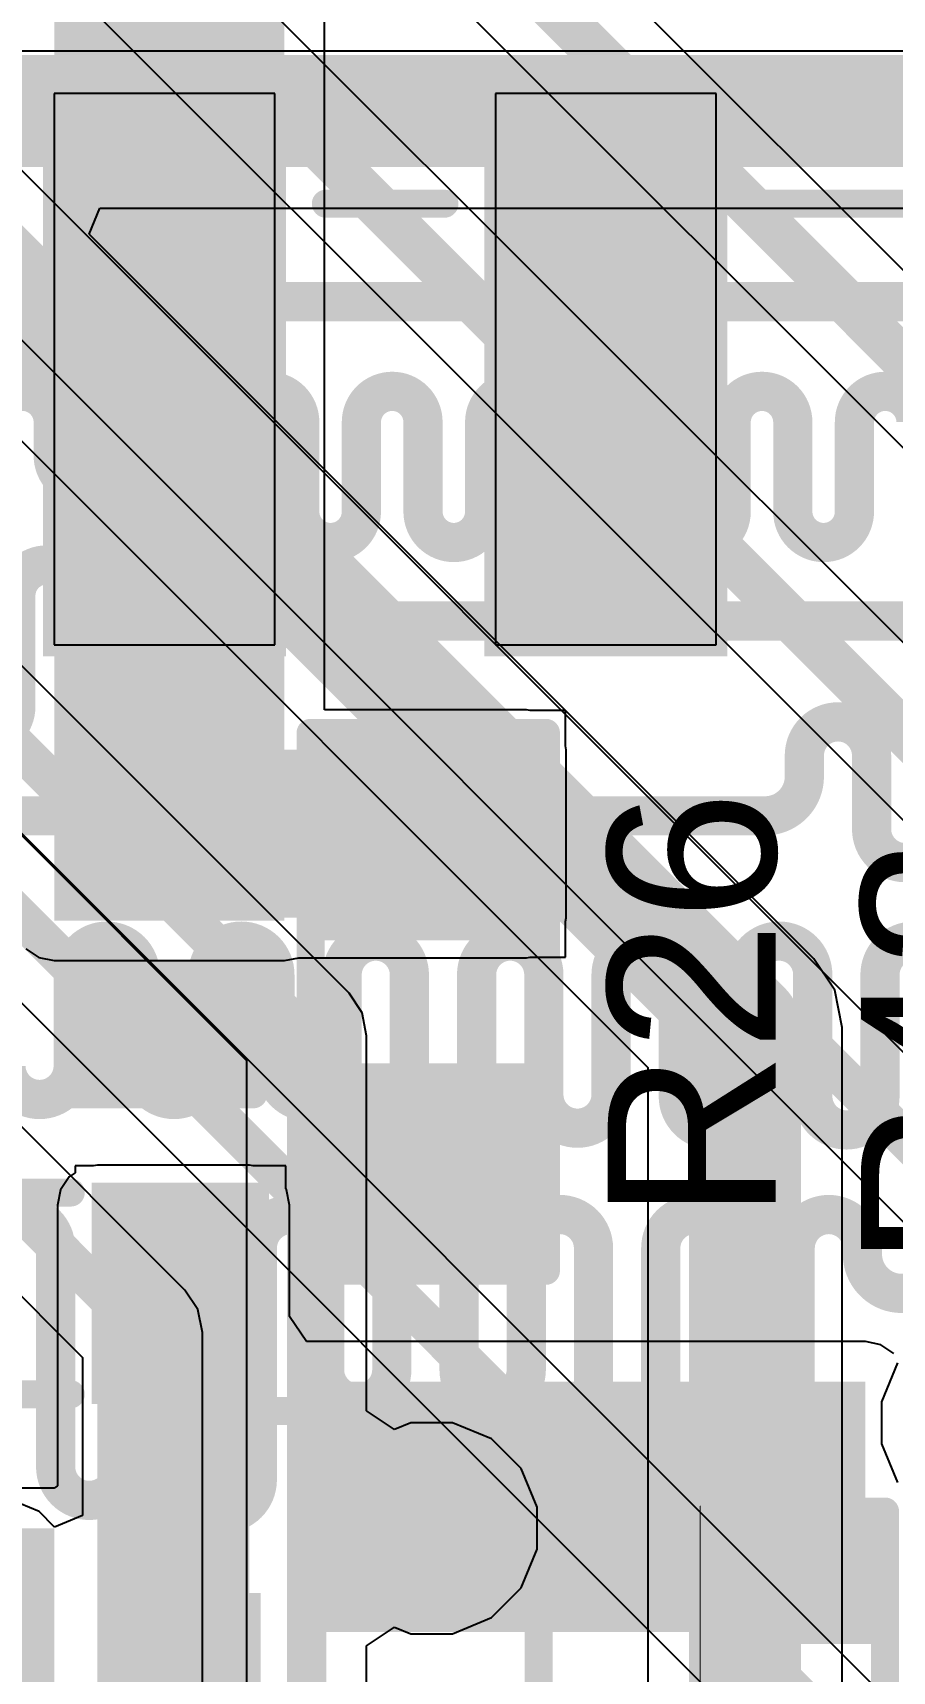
# Model space of a CAD drawing. Header units: inches. Extents: x -3 to 128, y -12 to 41.
# Drawn here: x 87.49 to 91.38, y 27.56 to 34.99 of the extents above; entities that cross this region are included whole.
import ezdxf

# ---------------------------------------------------------------- set-up
doc = ezdxf.new("R2010")
doc.units = ezdxf.units.IN
for name, color, linetype in [('Bottom Layer', 5, 'Continuous'), ('Layer 1', 16, 'Continuous'), ('Layer 2', 76, 'Continuous'), ('Top Layer', 1, 'Continuous'), ('Top Overlay', 2, 'Continuous'), ('Top Paste', 8, 'Continuous'), ('Top Solder', 216, 'Continuous'), ('Via Holes', 16, 'Continuous')]:
    doc.layers.add(name, color=color, linetype=linetype)
doc.styles.add('Arial', font='', dxfattribs={"height": 0.2})
doc.styles.get('Arial').set_extended_font_data('Arial')

msp = doc.modelspace()

# ---------------------------------------------------------------- hatches: boundary and pattern name
at = {"layer": 'Bottom Layer'}
h = msp.add_hatch(color=5, dxfattribs=at)
edge = h.paths.add_edge_path()
edge.add_arc((89.2956, 28.208), 0.3, 0, 360)
h = msp.add_hatch(color=5, dxfattribs=at)
edge = h.paths.add_edge_path()
edge.add_arc((87.2452, 27.8787), 0.3, 0, 360)
at = {"layer": 'Layer 1'}
h = msp.add_hatch(color=16, dxfattribs=at)
edge = h.paths.add_edge_path()
edge.add_arc((89.2956, 28.208), 0.3, 0, 360)
h = msp.add_hatch(color=16, dxfattribs=at)
edge = h.paths.add_edge_path()
edge.add_arc((87.2452, 27.8787), 0.3, 0, 360)
at = {"layer": 'Layer 2'}
h = msp.add_hatch(color=76, dxfattribs=at)
edge = h.paths.add_edge_path()
edge.add_arc((89.2956, 28.208), 0.3, 0, 360)
h = msp.add_hatch(color=76, dxfattribs=at)
edge = h.paths.add_edge_path()
edge.add_arc((87.2452, 27.8787), 0.3, 0, 360)
at = {"layer": 'Top Layer'}
for points in [[(87.5847, 30.9624), (88.6281, 30.9624), (88.6281, 37.2119), (87.5847, 37.2119)], [(88.5847, 32.2119), (87.5847, 32.2119), (87.5847, 34.7119), (88.5847, 34.7119)], [(90.5847, 32.2119), (89.5847, 32.2119), (89.5847, 34.7119), (90.5847, 34.7119)], [(87.8099, 30.9753), (89.7248, 30.9753), (89.7248, 31.7373), (87.8099, 31.7373)], [(88.8358, 31.7373), (89.7248, 31.7373), (89.7248, 30.9753), (88.8358, 30.9753)], [(88.3978, 31.2037), (87.7628, 31.2037), (87.7628, 31.6609), (88.3978, 31.6609)], [(88.3978, 30.2639), (87.7628, 30.2639), (87.7628, 30.7211), (88.3978, 30.7211)], [(88.8358, 30.2133), (89.7248, 30.2133), (89.7248, 29.4513), (88.8358, 29.4513)], [(87.7803, 27.4638), (88.4694, 27.4638), (88.4694, 29.6727), (87.7803, 29.6727)], [(88.4565, 28.8727), (87.8565, 28.8727), (87.8565, 29.6727), (88.4565, 29.6727)], [(88.7289, 27.7378), (91.2622, 27.7378), (91.2622, 28.8727), (88.7289, 28.8727)], [(89.6893, 28.5138), (90.2893, 28.5138), (90.2893, 28.1138), (89.6893, 28.1138)], [(84.6281, 25.9089), (87.5847, 25.9089), (87.5847, 28.208), (84.6281, 28.208)], [(85.4058, 24.6188), (87.5847, 24.6188), (87.5847, 28.208), (85.4058, 28.208)], [(90.6272, 28.195), (91.2622, 28.195), (91.2622, 27.7378), (90.6272, 27.7378)], [(87.8694, 27.8638), (88.4694, 27.8638), (88.4694, 27.4638), (87.8694, 27.4638)]]:
    msp.add_hatch(color=1, dxfattribs=at).paths.add_polyline_path(points)
h = msp.add_hatch(color=1, dxfattribs=at)
edge = h.paths.add_edge_path()
edge.add_arc((89.2956, 28.208), 0.3, 0, 360)
h = msp.add_hatch(color=1, dxfattribs=at)
edge = h.paths.add_edge_path()
edge.add_arc((87.2452, 27.8787), 0.3, 0, 360)
at = {"layer": 'Top Paste'}
for points in [[(88.8358, 31.7373), (89.7248, 31.7373), (89.7248, 30.9753), (88.8358, 30.9753)], [(88.3978, 31.2037), (87.7628, 31.2037), (87.7628, 31.6609), (88.3978, 31.6609)], [(88.3978, 30.2639), (87.7628, 30.2639), (87.7628, 30.7211), (88.3978, 30.7211)], [(88.8358, 30.2133), (89.7248, 30.2133), (89.7248, 29.4513), (88.8358, 29.4513)], [(88.4565, 28.8727), (87.8565, 28.8727), (87.8565, 29.6727), (88.4565, 29.6727)], [(89.6893, 28.5138), (90.2893, 28.5138), (90.2893, 28.1138), (89.6893, 28.1138)], [(90.6272, 28.195), (91.2622, 28.195), (91.2622, 27.7378), (90.6272, 27.7378)], [(87.8694, 27.8638), (88.4694, 27.8638), (88.4694, 27.4638), (87.8694, 27.4638)]]:
    msp.add_hatch(color=8, dxfattribs=at).paths.add_polyline_path(points)
at = {"layer": 'Top Solder'}
for points in [[(88.6355, 32.1611), (87.5339, 32.1611), (87.5339, 34.7627), (88.6355, 34.7627)], [(90.6355, 32.1611), (89.5339, 32.1611), (89.5339, 34.7627), (90.6355, 34.7627)], [(88.7342, 31.8389), (89.8264, 31.8389), (89.8264, 30.8737), (88.7342, 30.8737)], [(88.4578, 31.1437), (87.7028, 31.1437), (87.7028, 31.7209), (88.4578, 31.7209)], [(88.4578, 30.2039), (87.7028, 30.2039), (87.7028, 30.7811), (88.4578, 30.7811)], [(88.7342, 30.3149), (89.8264, 30.3149), (89.8264, 29.3497), (88.7342, 29.3497)], [(88.5581, 28.7711), (87.7549, 28.7711), (87.7549, 29.7743), (88.5581, 29.7743)], [(89.6385, 28.5646), (90.3401, 28.5646), (90.3401, 28.063), (89.6385, 28.063)], [(90.5722, 28.25), (91.3172, 28.25), (91.3172, 27.6828), (90.5722, 27.6828)], [(87.8186, 27.9146), (88.5202, 27.9146), (88.5202, 27.413), (87.8186, 27.413)]]:
    msp.add_hatch(color=216, dxfattribs=at).paths.add_polyline_path(points)
at = {"layer": 'Via Holes'}
h = msp.add_hatch(color=7, dxfattribs=at)
edge = h.paths.add_edge_path()
edge.add_arc((89.2956, 28.208), 0.15, 0, 360)

# ---------------------------------------------------------------- linework, layer by layer
at = {"layer": 'Bottom Layer'}
for p, q in [((86.3801, 34.1919), (90.2758, 30.2962)), ((87.7427, 34.0745), (87.7913, 34.1919)), ((87.7913, 34.1919), (98.5005, 34.1919)), ((91.0274, 30.7899), (87.7427, 34.0745)), ((88.9211, 30.6331), (87.0413, 32.513)), ((86.7363, 32.0488), (88.4569, 30.3282)), ((88.1772, 29.2872), (86.582, 30.8824)), ((91.1228, 30.647), (91.0274, 30.7899)), ((88.9801, 30.5449), (88.9211, 30.6331)), ((91.1563, 30.4785), (91.1228, 30.647)), ((89.0008, 30.4409), (88.9801, 30.5449)), ((91.1563, 26.3716), (91.1563, 30.4785)), ((86.2771, 30.4182), (87.713, 28.9823)), ((89.0008, 28.7406), (89.0008, 30.4409)), ((88.4569, 30.3282), (88.4569, 24.5288)), ((90.2758, 30.2962), (90.2758, 26.3716)), ((88.2361, 29.199), (88.1772, 29.2872)), ((88.1772, 29.2872), (88.1772, 29.2872)), ((88.2568, 29.0949), (88.2361, 29.199)), ((88.2568, 24.282), (88.2568, 29.0949)), ((88.2568, 29.0949), (88.2568, 29.0949)), ((87.713, 28.9823), (87.713, 28.2662)), ((91.4073, 28.9573), (91.3345, 28.7817)), ((91.3345, 28.7817), (91.3345, 28.5916)), ((89.1278, 28.6557), (89.0008, 28.7406)), ((89.2005, 28.6858), (89.1278, 28.6557)), ((89.3906, 28.6858), (89.2005, 28.6858)), ((89.5662, 28.6131), (89.3906, 28.6858)), ((89.7006, 28.4787), (89.5662, 28.6131)), ((91.3345, 28.5916), (91.4073, 28.416)), ((89.7734, 28.3031), (89.7006, 28.4787)), ((87.5158, 28.2838), (87.3402, 28.3565)), ((89.7734, 28.113), (89.7734, 28.3031)), ((87.586, 28.2136), (87.5158, 28.2838)), ((87.713, 28.2662), (87.586, 28.2136)), ((89.7006, 27.9374), (89.7734, 28.113)), ((89.5662, 27.803), (89.7006, 27.9374)), ((89.3906, 27.7302), (89.5662, 27.803)), ((89.0008, 27.6755), (89.1278, 27.7604)), ((89.1278, 27.7604), (89.2005, 27.7302)), ((89.2005, 27.7302), (89.3906, 27.7302)), ((89.0008, 24.6414), (89.0008, 27.6755))]:
    msp.add_line(p, q, dxfattribs=at)
for points in [[(86.5625, 34.6321, 0.508, 0.508, 0), (98.5005, 34.6321, 0.508, 0.508, 0)], [(86.5625, 34.6321, 0.508, 0.508, 0), (90.7161, 30.4785, 0.508, 0.508, 0)], [(86.849, 32.3207, 0.1778, 0.1778, 0), (88.7289, 30.4409, 0.1778, 0.1778, 0)], [(86.3897, 30.6901, 0.1778, 0.1778, 0), (87.9849, 29.0949, 0.1778, 0.1778, 0)], [(90.7161, 26.1859, 0.508, 0.508, 0), (90.7161, 30.4785, 0.508, 0.508, 0)], [(88.7289, 24.5288, 0.1778, 0.1778, 0), (88.7289, 30.4409, 0.1778, 0.1778, 0)], [(87.9849, 24.1694, 0.1778, 0.1778, 0), (87.9849, 29.0949, 0.1778, 0.1778, 0)]]:
    msp.add_lwpolyline(points, format="xyseb", dxfattribs=at)
for points in [[(90.5891, 30.4785, 0.254, 0.254, 1), (90.8431, 30.4785, 0.254, 0.254, 1)], [(90.5891, 30.4785, 0.254, 0.254, 1), (90.8431, 30.4785, 0.254, 0.254, 1)], [(88.6844, 30.4409, 0.0889, 0.0889, 1), (88.7733, 30.4409, 0.0889, 0.0889, 1)], [(88.6844, 30.4409, 0.0889, 0.0889, 1), (88.7733, 30.4409, 0.0889, 0.0889, 1)], [(87.9404, 29.0949, 0.0889, 0.0889, 1), (88.0293, 29.0949, 0.0889, 0.0889, 1)], [(87.9404, 29.0949, 0.0889, 0.0889, 1), (88.0293, 29.0949, 0.0889, 0.0889, 1)]]:
    msp.add_lwpolyline(points, format="xyseb", close=True, dxfattribs=at)
at = {"layer": 'Layer 1'}
msp.add_line((95.9651, 34.9041), (83.5397, 34.9041), dxfattribs=at)
for points in [[(83.5397, 34.6321, 0.1778, 0.1778, 0), (91.9847, 34.6321, 0.1778, 0.1778, 0)], [(78.8308, 33.7685, 0.1778, 0.1778, 0), (95.8589, 33.7685, 0.1778, 0.1778, 0)], [(87.3006, 33.2218, 0.1778, 0.1778, -1), (87.58, 33.2218, 0.1778, 0.1778, 0)], [(87.8594, 33.2218, 0.1778, 0.1778, -1), (88.1388, 33.2218, 0.1778, 0.1778, 0)], [(88.4182, 33.2218, 0.1778, 0.1778, -1), (88.6976, 33.2218, 0.1778, 0.1778, 0)], [(88.977, 33.2218, 0.1778, 0.1778, -1), (89.2564, 33.2218, 0.1778, 0.1778, 0)], [(89.5358, 33.2218, 0.1778, 0.1778, -1), (89.8152, 33.2218, 0.1778, 0.1778, 0)], [(90.0946, 33.2218, 0.1778, 0.1778, -1), (90.374, 33.2218, 0.1778, 0.1778, 0)], [(90.6534, 33.2218, 0.1778, 0.1778, -1), (90.9328, 33.2218, 0.1778, 0.1778, 0)], [(91.2122, 33.2218, 0.1778, 0.1778, -1), (91.4916, 33.2218, 0.1778, 0.1778, 0)], [(87.58, 33.07, 0.1778, 0.1778, 0), (87.58, 33.2218, 0.1778, 0.1778, 0)], [(87.8594, 33.07, 0.1778, 0.1778, 0), (87.8594, 33.2218, 0.1778, 0.1778, 0)], [(88.1388, 32.9558, 0.1778, 0.1778, 0), (88.1388, 33.2218, 0.1778, 0.1778, 0)], [(88.4182, 32.9558, 0.1778, 0.1778, 0), (88.4182, 33.2218, 0.1778, 0.1778, 0)], [(88.6976, 32.816, 0.1778, 0.1778, 0), (88.6976, 33.2218, 0.1778, 0.1778, 0)], [(88.977, 32.816, 0.1778, 0.1778, 0), (88.977, 33.2218, 0.1778, 0.1778, 0)], [(89.2564, 32.816, 0.1778, 0.1778, 0), (89.2564, 33.2218, 0.1778, 0.1778, 0)], [(89.5358, 32.816, 0.1778, 0.1778, 0), (89.5358, 33.2218, 0.1778, 0.1778, 0)], [(89.8152, 32.816, 0.1778, 0.1778, 0), (89.8152, 33.2218, 0.1778, 0.1778, 0)], [(90.0946, 32.816, 0.1778, 0.1778, 0), (90.0946, 33.2218, 0.1778, 0.1778, 0)], [(90.374, 32.816, 0.1778, 0.1778, 0), (90.374, 33.2218, 0.1778, 0.1778, 0)], [(90.6534, 32.816, 0.1778, 0.1778, 0), (90.6534, 33.2218, 0.1778, 0.1778, 0)], [(90.9328, 32.816, 0.1778, 0.1778, 0), (90.9328, 33.2218, 0.1778, 0.1778, 0)], [(91.2122, 32.816, 0.1778, 0.1778, 0), (91.2122, 33.2218, 0.1778, 0.1778, 0)], [(87.8594, 33.07, 0.1778, 0.1778, -1), (87.58, 33.07, 0.1778, 0.1778, 0)], [(88.4182, 32.9558, 0.1778, 0.1778, -1), (88.1388, 32.9558, 0.1778, 0.1778, 0)], [(88.977, 32.816, 0.1778, 0.1778, -1), (88.6976, 32.816, 0.1778, 0.1778, 0)], [(89.5358, 32.816, 0.1778, 0.1778, -1), (89.2564, 32.816, 0.1778, 0.1778, 0)], [(90.0946, 32.816, 0.1778, 0.1778, -1), (89.8152, 32.816, 0.1778, 0.1778, 0)], [(90.6534, 32.816, 0.1778, 0.1778, -1), (90.374, 32.816, 0.1778, 0.1778, 0)], [(91.2122, 32.816, 0.1778, 0.1778, -1), (90.9328, 32.816, 0.1778, 0.1778, 0)], [(87.4104, 32.435, 0.1778, 0.1778, -1), (87.6898, 32.435, 0.1778, 0.1778, 0)], [(87.9692, 32.3208, 0.1778, 0.1778, -1), (88.2486, 32.3208, 0.1778, 0.1778, 0)], [(87.4104, 31.9326, 0.1778, 0.1778, 0), (87.4104, 32.435, 0.1778, 0.1778, 0)], [(87.6898, 32.0406, 0.1778, 0.1778, 0), (87.6898, 32.435, 0.1778, 0.1778, 0)], [(87.9692, 32.0406, 0.1778, 0.1778, 0), (87.9692, 32.3208, 0.1778, 0.1778, 0)], [(88.2486, 32.1429, 0.1778, 0.1778, 0), (88.2486, 32.3208, 0.1778, 0.1778, 0)], [(88.528, 32.1429, 0.1778, 0.1778, -0.414214), (88.7058, 32.3207, 0.1778, 0.1778, 0)], [(88.7058, 32.3207, 0.1778, 0.1778, 0), (90.3728, 32.3207, 0.1778, 0.1778, 0)], [(90.3728, 32.3207, 0.1778, 0.1778, 0), (95.5801, 32.3207, 0.1778, 0.1778, 0)], [(88.528, 32.1429, 0.1778, 0.1778, -1), (88.2486, 32.1429, 0.1778, 0.1778, 0)], [(88.528, 32.1429, 0.1778, 0.1778, 0), (88.528, 32.1429, 0.1778, 0.1778, 0)], [(87.9692, 32.0406, 0.1778, 0.1778, -1), (87.6898, 32.0406, 0.1778, 0.1778, 0)], [(87.4104, 31.9326, 0.1778, 0.1778, -1), (87.131, 31.9326, 0.1778, 0.1778, 0)], [(90.9852, 31.7109, 0.1778, 0.1778, -1), (91.29, 31.7109, 0.1778, 0.1778, 0)], [(90.9852, 31.6151, 0.1778, 0.1778, 0), (90.9852, 31.7109, 0.1778, 0.1778, 0)], [(91.29, 31.3776, 0.1778, 0.1778, 0), (91.29, 31.7109, 0.1778, 0.1778, 0)], [(90.9852, 31.6151, 0.1778, 0.1778, -0.414214), (90.8074, 31.4373, 0.1778, 0.1778, 0)], [(81.3644, 31.4373, 0.1778, 0.1778, 0), (90.7185, 31.4373, 0.1778, 0.1778, 0)], [(90.7185, 31.4373, 0.1778, 0.1778, 0), (90.8074, 31.4373, 0.1778, 0.1778, 0)], [(91.5948, 31.3776, 0.1778, 0.1778, -1), (91.29, 31.3776, 0.1778, 0.1778, 0)], [(87.6705, 30.7172, 0.1778, 0.1778, -1), (87.9753, 30.7172, 0.1778, 0.1778, 0)], [(88.2801, 30.7172, 0.1778, 0.1778, -1), (88.5849, 30.7172, 0.1778, 0.1778, 0)], [(88.8897, 30.7172, 0.1778, 0.1778, -1), (89.1945, 30.7172, 0.1778, 0.1778, 0)], [(89.4993, 30.7172, 0.1778, 0.1778, -1), (89.8041, 30.7172, 0.1778, 0.1778, 0)], [(90.1089, 30.7172, 0.1778, 0.1778, -1), (90.4137, 30.7172, 0.1778, 0.1778, 0)], [(90.7185, 30.7172, 0.1778, 0.1778, -1), (91.0233, 30.7172, 0.1778, 0.1778, 0)], [(91.3281, 30.7172, 0.1778, 0.1778, -1), (91.6329, 30.7172, 0.1778, 0.1778, 0)], [(87.6705, 30.3041, 0.1778, 0.1778, 0), (87.6705, 30.7172, 0.1778, 0.1778, 0)], [(87.9753, 30.3041, 0.1778, 0.1778, 0), (87.9753, 30.7172, 0.1778, 0.1778, 0)], [(88.2801, 30.3041, 0.1778, 0.1778, 0), (88.2801, 30.7172, 0.1778, 0.1778, 0)], [(88.5849, 30.2938, 0.1778, 0.1778, 0), (88.5849, 30.7172, 0.1778, 0.1778, 0)], [(88.8897, 30.2938, 0.1778, 0.1778, 0), (88.8897, 30.7172, 0.1778, 0.1778, 0)], [(89.1945, 30.3017, 0.1778, 0.1778, 0), (89.1945, 30.7172, 0.1778, 0.1778, 0)], [(89.4993, 30.3017, 0.1778, 0.1778, 0), (89.4993, 30.7172, 0.1778, 0.1778, 0)], [(89.8041, 30.174, 0.1778, 0.1778, 0), (89.8041, 30.7172, 0.1778, 0.1778, 0)], [(90.1089, 30.174, 0.1778, 0.1778, 0), (90.1089, 30.7172, 0.1778, 0.1778, 0)], [(90.4137, 30.1661, 0.1778, 0.1778, 0), (90.4137, 30.7172, 0.1778, 0.1778, 0)], [(90.7185, 30.1661, 0.1778, 0.1778, 0), (90.7185, 30.7172, 0.1778, 0.1778, 0)], [(91.0233, 30.1661, 0.1778, 0.1778, 0), (91.0233, 30.7172, 0.1778, 0.1778, 0)], [(91.3281, 30.1661, 0.1778, 0.1778, 0), (91.3281, 30.7172, 0.1778, 0.1778, 0)], [(87.6705, 30.3041, 0.1778, 0.1778, -1), (87.3657, 30.3041, 0.1778, 0.1778, 0)], [(88.2801, 30.3041, 0.1778, 0.1778, -1), (87.9753, 30.3041, 0.1778, 0.1778, 0)], [(88.8897, 30.2938, 0.1778, 0.1778, -1), (88.5849, 30.2938, 0.1778, 0.1778, 0)], [(89.4993, 30.3017, 0.1778, 0.1778, -1), (89.1945, 30.3017, 0.1778, 0.1778, 0)], [(90.1089, 30.174, 0.1778, 0.1778, -1), (89.8041, 30.174, 0.1778, 0.1778, 0)], [(90.7185, 30.1661, 0.1778, 0.1778, -1), (90.4137, 30.1661, 0.1778, 0.1778, 0)], [(91.3281, 30.1661, 0.1778, 0.1778, -1), (91.0233, 30.1661, 0.1778, 0.1778, 0)], [(87.2861, 29.4778, 0.1778, 0.1778, -1), (87.5909, 29.4778, 0.1778, 0.1778, 0)], [(87.8957, 29.4778, 0.1778, 0.1778, -1), (88.2005, 29.4778, 0.1778, 0.1778, 0)], [(88.5053, 29.4778, 0.1778, 0.1778, -1), (88.8101, 29.4778, 0.1778, 0.1778, 0)], [(89.1149, 29.4778, 0.1778, 0.1778, -1), (89.4197, 29.4778, 0.1778, 0.1778, 0)], [(89.7245, 29.4778, 0.1778, 0.1778, -1), (90.0293, 29.4778, 0.1778, 0.1778, 0)], [(90.3341, 29.4778, 0.1778, 0.1778, -1), (90.6389, 29.4778, 0.1778, 0.1778, 0)], [(90.9437, 29.4778, 0.1778, 0.1778, -1), (91.2485, 29.4778, 0.1778, 0.1778, 0)], [(87.5909, 28.4868, 0.1778, 0.1778, 0), (87.5909, 29.4778, 0.1778, 0.1778, 0)], [(87.8957, 28.4868, 0.1778, 0.1778, 0), (87.8957, 29.4778, 0.1778, 0.1778, 0)], [(88.2005, 28.4283, 0.1778, 0.1778, 0), (88.2005, 29.4778, 0.1778, 0.1778, 0)], [(88.5053, 28.4283, 0.1778, 0.1778, 0), (88.5053, 29.4778, 0.1778, 0.1778, 0)], [(88.8101, 28.9271, 0.1778, 0.1778, 0), (88.8101, 29.4778, 0.1778, 0.1778, 0)], [(89.1149, 28.9271, 0.1778, 0.1778, 0), (89.1149, 29.4778, 0.1778, 0.1778, 0)], [(89.4197, 28.9271, 0.1778, 0.1778, 0), (89.4197, 29.4778, 0.1778, 0.1778, 0)], [(89.7245, 28.9271, 0.1778, 0.1778, 0), (89.7245, 29.4778, 0.1778, 0.1778, 0)], [(90.0293, 28.4283, 0.1778, 0.1778, 0), (90.0293, 29.4778, 0.1778, 0.1778, 0)], [(90.3341, 28.4283, 0.1778, 0.1778, 0), (90.3341, 29.4778, 0.1778, 0.1778, 0)], [(90.6389, 28.4283, 0.1778, 0.1778, 0), (90.6389, 29.4778, 0.1778, 0.1778, 0)], [(90.9437, 28.4283, 0.1778, 0.1778, 0), (90.9437, 29.4778, 0.1778, 0.1778, 0)], [(91.2485, 29.4505, 0.1778, 0.1778, 0), (91.2485, 29.4778, 0.1778, 0.1778, 0)], [(91.4263, 29.2727, 0.1778, 0.1778, -0.414214), (91.2485, 29.4505, 0.1778, 0.1778, 0)], [(91.4263, 29.2727, 0.1778, 0.1778, 0), (94.1317, 29.2727, 0.1778, 0.1778, 0)], [(89.1149, 28.9271, 0.1778, 0.1778, -1), (88.8101, 28.9271, 0.1778, 0.1778, 0)], [(89.7245, 28.9271, 0.1778, 0.1778, -1), (89.4197, 28.9271, 0.1778, 0.1778, 0)], [(87.8957, 28.4868, 0.1778, 0.1778, -1), (87.5909, 28.4868, 0.1778, 0.1778, 0)], [(88.5053, 28.4283, 0.1778, 0.1778, -1), (88.2005, 28.4283, 0.1778, 0.1778, 0)], [(90.3341, 28.4283, 0.1778, 0.1778, -1), (90.0293, 28.4283, 0.1778, 0.1778, 0)], [(90.9437, 28.4283, 0.1778, 0.1778, -1), (90.6389, 28.4283, 0.1778, 0.1778, 0)]]:
    msp.add_lwpolyline(points, format="xyseb", dxfattribs=at)
for points in [[(87.5356, 33.2218, 0.0889, 0.0889, 1), (87.6245, 33.2218, 0.0889, 0.0889, 1)], [(87.5356, 33.2218, 0.0889, 0.0889, 1), (87.6245, 33.2218, 0.0889, 0.0889, 1)], [(87.815, 33.2218, 0.0889, 0.0889, 1), (87.9039, 33.2218, 0.0889, 0.0889, 1)], [(87.815, 33.2218, 0.0889, 0.0889, 1), (87.9039, 33.2218, 0.0889, 0.0889, 1)], [(88.0944, 33.2218, 0.0889, 0.0889, 1), (88.1833, 33.2218, 0.0889, 0.0889, 1)], [(88.0944, 33.2218, 0.0889, 0.0889, 1), (88.1833, 33.2218, 0.0889, 0.0889, 1)], [(88.3738, 33.2218, 0.0889, 0.0889, 1), (88.4627, 33.2218, 0.0889, 0.0889, 1)], [(88.3738, 33.2218, 0.0889, 0.0889, 1), (88.4627, 33.2218, 0.0889, 0.0889, 1)], [(88.6532, 33.2218, 0.0889, 0.0889, 1), (88.7421, 33.2218, 0.0889, 0.0889, 1)], [(88.6532, 33.2218, 0.0889, 0.0889, 1), (88.7421, 33.2218, 0.0889, 0.0889, 1)], [(88.9326, 33.2218, 0.0889, 0.0889, 1), (89.0215, 33.2218, 0.0889, 0.0889, 1)], [(88.9326, 33.2218, 0.0889, 0.0889, 1), (89.0215, 33.2218, 0.0889, 0.0889, 1)], [(89.212, 33.2218, 0.0889, 0.0889, 1), (89.3009, 33.2218, 0.0889, 0.0889, 1)], [(89.212, 33.2218, 0.0889, 0.0889, 1), (89.3009, 33.2218, 0.0889, 0.0889, 1)], [(89.4914, 33.2218, 0.0889, 0.0889, 1), (89.5803, 33.2218, 0.0889, 0.0889, 1)], [(89.4914, 33.2218, 0.0889, 0.0889, 1), (89.5803, 33.2218, 0.0889, 0.0889, 1)], [(89.7708, 33.2218, 0.0889, 0.0889, 1), (89.8597, 33.2218, 0.0889, 0.0889, 1)], [(89.7708, 33.2218, 0.0889, 0.0889, 1), (89.8597, 33.2218, 0.0889, 0.0889, 1)], [(90.0502, 33.2218, 0.0889, 0.0889, 1), (90.1391, 33.2218, 0.0889, 0.0889, 1)], [(90.0502, 33.2218, 0.0889, 0.0889, 1), (90.1391, 33.2218, 0.0889, 0.0889, 1)], [(90.3296, 33.2218, 0.0889, 0.0889, 1), (90.4185, 33.2218, 0.0889, 0.0889, 1)], [(90.3296, 33.2218, 0.0889, 0.0889, 1), (90.4185, 33.2218, 0.0889, 0.0889, 1)], [(90.609, 33.2218, 0.0889, 0.0889, 1), (90.6979, 33.2218, 0.0889, 0.0889, 1)], [(90.609, 33.2218, 0.0889, 0.0889, 1), (90.6979, 33.2218, 0.0889, 0.0889, 1)], [(90.8884, 33.2218, 0.0889, 0.0889, 1), (90.9773, 33.2218, 0.0889, 0.0889, 1)], [(90.8884, 33.2218, 0.0889, 0.0889, 1), (90.9773, 33.2218, 0.0889, 0.0889, 1)], [(91.1678, 33.2218, 0.0889, 0.0889, 1), (91.2567, 33.2218, 0.0889, 0.0889, 1)], [(91.1678, 33.2218, 0.0889, 0.0889, 1), (91.2567, 33.2218, 0.0889, 0.0889, 1)], [(87.5356, 33.07, 0.0889, 0.0889, 1), (87.6245, 33.07, 0.0889, 0.0889, 1)], [(87.5356, 33.07, 0.0889, 0.0889, 1), (87.6245, 33.07, 0.0889, 0.0889, 1)], [(87.815, 33.07, 0.0889, 0.0889, 1), (87.9039, 33.07, 0.0889, 0.0889, 1)], [(87.815, 33.07, 0.0889, 0.0889, 1), (87.9039, 33.07, 0.0889, 0.0889, 1)], [(88.0944, 32.9558, 0.0889, 0.0889, 1), (88.1833, 32.9558, 0.0889, 0.0889, 1)], [(88.0944, 32.9558, 0.0889, 0.0889, 1), (88.1833, 32.9558, 0.0889, 0.0889, 1)], [(88.3738, 32.9558, 0.0889, 0.0889, 1), (88.4627, 32.9558, 0.0889, 0.0889, 1)], [(88.3738, 32.9558, 0.0889, 0.0889, 1), (88.4627, 32.9558, 0.0889, 0.0889, 1)], [(88.6532, 32.816, 0.0889, 0.0889, 1), (88.7421, 32.816, 0.0889, 0.0889, 1)], [(88.6532, 32.816, 0.0889, 0.0889, 1), (88.7421, 32.816, 0.0889, 0.0889, 1)], [(88.9326, 32.816, 0.0889, 0.0889, 1), (89.0215, 32.816, 0.0889, 0.0889, 1)], [(88.9326, 32.816, 0.0889, 0.0889, 1), (89.0215, 32.816, 0.0889, 0.0889, 1)], [(89.212, 32.816, 0.0889, 0.0889, 1), (89.3009, 32.816, 0.0889, 0.0889, 1)], [(89.212, 32.816, 0.0889, 0.0889, 1), (89.3009, 32.816, 0.0889, 0.0889, 1)], [(89.4914, 32.816, 0.0889, 0.0889, 1), (89.5803, 32.816, 0.0889, 0.0889, 1)], [(89.4914, 32.816, 0.0889, 0.0889, 1), (89.5803, 32.816, 0.0889, 0.0889, 1)], [(89.7708, 32.816, 0.0889, 0.0889, 1), (89.8597, 32.816, 0.0889, 0.0889, 1)], [(89.7708, 32.816, 0.0889, 0.0889, 1), (89.8597, 32.816, 0.0889, 0.0889, 1)], [(90.0502, 32.816, 0.0889, 0.0889, 1), (90.1391, 32.816, 0.0889, 0.0889, 1)], [(90.0502, 32.816, 0.0889, 0.0889, 1), (90.1391, 32.816, 0.0889, 0.0889, 1)], [(90.3296, 32.816, 0.0889, 0.0889, 1), (90.4185, 32.816, 0.0889, 0.0889, 1)], [(90.3296, 32.816, 0.0889, 0.0889, 1), (90.4185, 32.816, 0.0889, 0.0889, 1)], [(90.609, 32.816, 0.0889, 0.0889, 1), (90.6979, 32.816, 0.0889, 0.0889, 1)], [(90.609, 32.816, 0.0889, 0.0889, 1), (90.6979, 32.816, 0.0889, 0.0889, 1)], [(90.8884, 32.816, 0.0889, 0.0889, 1), (90.9773, 32.816, 0.0889, 0.0889, 1)], [(90.8884, 32.816, 0.0889, 0.0889, 1), (90.9773, 32.816, 0.0889, 0.0889, 1)], [(91.1678, 32.816, 0.0889, 0.0889, 1), (91.2567, 32.816, 0.0889, 0.0889, 1)], [(91.1678, 32.816, 0.0889, 0.0889, 1), (91.2567, 32.816, 0.0889, 0.0889, 1)], [(87.3659, 32.435, 0.0889, 0.0889, 1), (87.4548, 32.435, 0.0889, 0.0889, 1)], [(87.3659, 32.435, 0.0889, 0.0889, 1), (87.4548, 32.435, 0.0889, 0.0889, 1)], [(87.6453, 32.435, 0.0889, 0.0889, 1), (87.7342, 32.435, 0.0889, 0.0889, 1)], [(87.6453, 32.435, 0.0889, 0.0889, 1), (87.7342, 32.435, 0.0889, 0.0889, 1)], [(87.9247, 32.3208, 0.0889, 0.0889, 1), (88.0136, 32.3208, 0.0889, 0.0889, 1)], [(87.9247, 32.3208, 0.0889, 0.0889, 1), (88.0136, 32.3208, 0.0889, 0.0889, 1)], [(88.2041, 32.3208, 0.0889, 0.0889, 1), (88.293, 32.3208, 0.0889, 0.0889, 1)], [(88.2041, 32.3208, 0.0889, 0.0889, 1), (88.293, 32.3208, 0.0889, 0.0889, 1)], [(88.6613, 32.3207, 0.0889, 0.0889, 1), (88.7502, 32.3207, 0.0889, 0.0889, 1)], [(88.6613, 32.3207, 0.0889, 0.0889, 1), (88.7502, 32.3207, 0.0889, 0.0889, 1)], [(90.3283, 32.3207, 0.0889, 0.0889, 1), (90.4172, 32.3207, 0.0889, 0.0889, 1)], [(90.3283, 32.3207, 0.0889, 0.0889, 1), (90.4172, 32.3207, 0.0889, 0.0889, 1)], [(88.2041, 32.1429, 0.0889, 0.0889, 1), (88.293, 32.1429, 0.0889, 0.0889, 1)], [(88.2041, 32.1429, 0.0889, 0.0889, 1), (88.293, 32.1429, 0.0889, 0.0889, 1)], [(88.4835, 32.1429, 0.0889, 0.0889, 1), (88.5724, 32.1429, 0.0889, 0.0889, 1)], [(88.4835, 32.1429, 0.0889, 0.0889, 1), (88.5724, 32.1429, 0.0889, 0.0889, 1)], [(88.4835, 32.1429, 0.0889, 0.0889, 1), (88.5724, 32.1429, 0.0889, 0.0889, 1)], [(88.4835, 32.1429, 0.0889, 0.0889, 1), (88.5724, 32.1429, 0.0889, 0.0889, 1)], [(87.6453, 32.0406, 0.0889, 0.0889, 1), (87.7342, 32.0406, 0.0889, 0.0889, 1)], [(87.6453, 32.0406, 0.0889, 0.0889, 1), (87.7342, 32.0406, 0.0889, 0.0889, 1)], [(87.9247, 32.0406, 0.0889, 0.0889, 1), (88.0136, 32.0406, 0.0889, 0.0889, 1)], [(87.9247, 32.0406, 0.0889, 0.0889, 1), (88.0136, 32.0406, 0.0889, 0.0889, 1)], [(87.3659, 31.9326, 0.0889, 0.0889, 1), (87.4548, 31.9326, 0.0889, 0.0889, 1)], [(87.3659, 31.9326, 0.0889, 0.0889, 1), (87.4548, 31.9326, 0.0889, 0.0889, 1)], [(90.9407, 31.7109, 0.0889, 0.0889, 1), (91.0296, 31.7109, 0.0889, 0.0889, 1)], [(90.9407, 31.7109, 0.0889, 0.0889, 1), (91.0296, 31.7109, 0.0889, 0.0889, 1)], [(91.2455, 31.7109, 0.0889, 0.0889, 1), (91.3344, 31.7109, 0.0889, 0.0889, 1)], [(91.2455, 31.7109, 0.0889, 0.0889, 1), (91.3344, 31.7109, 0.0889, 0.0889, 1)], [(90.9407, 31.6151, 0.0889, 0.0889, 1), (91.0296, 31.6151, 0.0889, 0.0889, 1)], [(90.9407, 31.6151, 0.0889, 0.0889, 1), (91.0296, 31.6151, 0.0889, 0.0889, 1)], [(90.674, 31.4373, 0.0889, 0.0889, 1), (90.7629, 31.4373, 0.0889, 0.0889, 1)], [(90.674, 31.4373, 0.0889, 0.0889, 1), (90.7629, 31.4373, 0.0889, 0.0889, 1)], [(90.7629, 31.4373, 0.0889, 0.0889, 1), (90.8518, 31.4373, 0.0889, 0.0889, 1)], [(90.7629, 31.4373, 0.0889, 0.0889, 1), (90.8518, 31.4373, 0.0889, 0.0889, 1)], [(91.2455, 31.3776, 0.0889, 0.0889, 1), (91.3344, 31.3776, 0.0889, 0.0889, 1)], [(91.2455, 31.3776, 0.0889, 0.0889, 1), (91.3344, 31.3776, 0.0889, 0.0889, 1)], [(87.626, 30.7172, 0.0889, 0.0889, 1), (87.7149, 30.7172, 0.0889, 0.0889, 1)], [(87.626, 30.7172, 0.0889, 0.0889, 1), (87.7149, 30.7172, 0.0889, 0.0889, 1)], [(87.9308, 30.7172, 0.0889, 0.0889, 1), (88.0197, 30.7172, 0.0889, 0.0889, 1)], [(87.9308, 30.7172, 0.0889, 0.0889, 1), (88.0197, 30.7172, 0.0889, 0.0889, 1)], [(88.2356, 30.7172, 0.0889, 0.0889, 1), (88.3245, 30.7172, 0.0889, 0.0889, 1)], [(88.2356, 30.7172, 0.0889, 0.0889, 1), (88.3245, 30.7172, 0.0889, 0.0889, 1)], [(88.5404, 30.7172, 0.0889, 0.0889, 1), (88.6293, 30.7172, 0.0889, 0.0889, 1)], [(88.5404, 30.7172, 0.0889, 0.0889, 1), (88.6293, 30.7172, 0.0889, 0.0889, 1)], [(88.8452, 30.7172, 0.0889, 0.0889, 1), (88.9341, 30.7172, 0.0889, 0.0889, 1)], [(88.8452, 30.7172, 0.0889, 0.0889, 1), (88.9341, 30.7172, 0.0889, 0.0889, 1)], [(89.15, 30.7172, 0.0889, 0.0889, 1), (89.2389, 30.7172, 0.0889, 0.0889, 1)], [(89.15, 30.7172, 0.0889, 0.0889, 1), (89.2389, 30.7172, 0.0889, 0.0889, 1)], [(89.4548, 30.7172, 0.0889, 0.0889, 1), (89.5437, 30.7172, 0.0889, 0.0889, 1)], [(89.4548, 30.7172, 0.0889, 0.0889, 1), (89.5437, 30.7172, 0.0889, 0.0889, 1)], [(89.7596, 30.7172, 0.0889, 0.0889, 1), (89.8485, 30.7172, 0.0889, 0.0889, 1)], [(89.7596, 30.7172, 0.0889, 0.0889, 1), (89.8485, 30.7172, 0.0889, 0.0889, 1)], [(90.0644, 30.7172, 0.0889, 0.0889, 1), (90.1533, 30.7172, 0.0889, 0.0889, 1)], [(90.0644, 30.7172, 0.0889, 0.0889, 1), (90.1533, 30.7172, 0.0889, 0.0889, 1)], [(90.3692, 30.7172, 0.0889, 0.0889, 1), (90.4581, 30.7172, 0.0889, 0.0889, 1)], [(90.3692, 30.7172, 0.0889, 0.0889, 1), (90.4581, 30.7172, 0.0889, 0.0889, 1)], [(90.674, 30.7172, 0.0889, 0.0889, 1), (90.7629, 30.7172, 0.0889, 0.0889, 1)], [(90.674, 30.7172, 0.0889, 0.0889, 1), (90.7629, 30.7172, 0.0889, 0.0889, 1)], [(90.9788, 30.7172, 0.0889, 0.0889, 1), (91.0677, 30.7172, 0.0889, 0.0889, 1)], [(90.9788, 30.7172, 0.0889, 0.0889, 1), (91.0677, 30.7172, 0.0889, 0.0889, 1)], [(91.2836, 30.7172, 0.0889, 0.0889, 1), (91.3725, 30.7172, 0.0889, 0.0889, 1)], [(91.2836, 30.7172, 0.0889, 0.0889, 1), (91.3725, 30.7172, 0.0889, 0.0889, 1)], [(87.626, 30.3041, 0.0889, 0.0889, 1), (87.7149, 30.3041, 0.0889, 0.0889, 1)], [(87.626, 30.3041, 0.0889, 0.0889, 1), (87.7149, 30.3041, 0.0889, 0.0889, 1)], [(87.9308, 30.3041, 0.0889, 0.0889, 1), (88.0197, 30.3041, 0.0889, 0.0889, 1)], [(87.9308, 30.3041, 0.0889, 0.0889, 1), (88.0197, 30.3041, 0.0889, 0.0889, 1)], [(88.2356, 30.3041, 0.0889, 0.0889, 1), (88.3245, 30.3041, 0.0889, 0.0889, 1)], [(88.2356, 30.3041, 0.0889, 0.0889, 1), (88.3245, 30.3041, 0.0889, 0.0889, 1)], [(88.5404, 30.2938, 0.0889, 0.0889, 1), (88.6293, 30.2938, 0.0889, 0.0889, 1)], [(88.5404, 30.2938, 0.0889, 0.0889, 1), (88.6293, 30.2938, 0.0889, 0.0889, 1)], [(88.8452, 30.2938, 0.0889, 0.0889, 1), (88.9341, 30.2938, 0.0889, 0.0889, 1)], [(88.8452, 30.2938, 0.0889, 0.0889, 1), (88.9341, 30.2938, 0.0889, 0.0889, 1)], [(89.15, 30.3017, 0.0889, 0.0889, 1), (89.2389, 30.3017, 0.0889, 0.0889, 1)], [(89.15, 30.3017, 0.0889, 0.0889, 1), (89.2389, 30.3017, 0.0889, 0.0889, 1)], [(89.4548, 30.3017, 0.0889, 0.0889, 1), (89.5437, 30.3017, 0.0889, 0.0889, 1)], [(89.4548, 30.3017, 0.0889, 0.0889, 1), (89.5437, 30.3017, 0.0889, 0.0889, 1)], [(89.7596, 30.174, 0.0889, 0.0889, 1), (89.8485, 30.174, 0.0889, 0.0889, 1)], [(89.7596, 30.174, 0.0889, 0.0889, 1), (89.8485, 30.174, 0.0889, 0.0889, 1)], [(90.0644, 30.174, 0.0889, 0.0889, 1), (90.1533, 30.174, 0.0889, 0.0889, 1)], [(90.0644, 30.174, 0.0889, 0.0889, 1), (90.1533, 30.174, 0.0889, 0.0889, 1)], [(90.3692, 30.1661, 0.0889, 0.0889, 1), (90.4581, 30.1661, 0.0889, 0.0889, 1)], [(90.3692, 30.1661, 0.0889, 0.0889, 1), (90.4581, 30.1661, 0.0889, 0.0889, 1)], [(90.674, 30.1661, 0.0889, 0.0889, 1), (90.7629, 30.1661, 0.0889, 0.0889, 1)], [(90.674, 30.1661, 0.0889, 0.0889, 1), (90.7629, 30.1661, 0.0889, 0.0889, 1)], [(90.9788, 30.1661, 0.0889, 0.0889, 1), (91.0677, 30.1661, 0.0889, 0.0889, 1)], [(90.9788, 30.1661, 0.0889, 0.0889, 1), (91.0677, 30.1661, 0.0889, 0.0889, 1)], [(91.2836, 30.1661, 0.0889, 0.0889, 1), (91.3725, 30.1661, 0.0889, 0.0889, 1)], [(91.2836, 30.1661, 0.0889, 0.0889, 1), (91.3725, 30.1661, 0.0889, 0.0889, 1)], [(87.5465, 29.4778, 0.0889, 0.0889, 1), (87.6354, 29.4778, 0.0889, 0.0889, 1)], [(87.5465, 29.4778, 0.0889, 0.0889, 1), (87.6354, 29.4778, 0.0889, 0.0889, 1)], [(87.8513, 29.4778, 0.0889, 0.0889, 1), (87.9402, 29.4778, 0.0889, 0.0889, 1)], [(87.8513, 29.4778, 0.0889, 0.0889, 1), (87.9402, 29.4778, 0.0889, 0.0889, 1)], [(88.1561, 29.4778, 0.0889, 0.0889, 1), (88.245, 29.4778, 0.0889, 0.0889, 1)], [(88.1561, 29.4778, 0.0889, 0.0889, 1), (88.245, 29.4778, 0.0889, 0.0889, 1)], [(88.4609, 29.4778, 0.0889, 0.0889, 1), (88.5498, 29.4778, 0.0889, 0.0889, 1)], [(88.4609, 29.4778, 0.0889, 0.0889, 1), (88.5498, 29.4778, 0.0889, 0.0889, 1)], [(88.7657, 29.4778, 0.0889, 0.0889, 1), (88.8546, 29.4778, 0.0889, 0.0889, 1)], [(88.7657, 29.4778, 0.0889, 0.0889, 1), (88.8546, 29.4778, 0.0889, 0.0889, 1)], [(89.0705, 29.4778, 0.0889, 0.0889, 1), (89.1594, 29.4778, 0.0889, 0.0889, 1)], [(89.0705, 29.4778, 0.0889, 0.0889, 1), (89.1594, 29.4778, 0.0889, 0.0889, 1)], [(89.3753, 29.4778, 0.0889, 0.0889, 1), (89.4642, 29.4778, 0.0889, 0.0889, 1)], [(89.3753, 29.4778, 0.0889, 0.0889, 1), (89.4642, 29.4778, 0.0889, 0.0889, 1)], [(89.6801, 29.4778, 0.0889, 0.0889, 1), (89.769, 29.4778, 0.0889, 0.0889, 1)], [(89.6801, 29.4778, 0.0889, 0.0889, 1), (89.769, 29.4778, 0.0889, 0.0889, 1)], [(89.9849, 29.4778, 0.0889, 0.0889, 1), (90.0738, 29.4778, 0.0889, 0.0889, 1)], [(89.9849, 29.4778, 0.0889, 0.0889, 1), (90.0738, 29.4778, 0.0889, 0.0889, 1)], [(90.2897, 29.4778, 0.0889, 0.0889, 1), (90.3786, 29.4778, 0.0889, 0.0889, 1)], [(90.2897, 29.4778, 0.0889, 0.0889, 1), (90.3786, 29.4778, 0.0889, 0.0889, 1)], [(90.5945, 29.4778, 0.0889, 0.0889, 1), (90.6834, 29.4778, 0.0889, 0.0889, 1)], [(90.5945, 29.4778, 0.0889, 0.0889, 1), (90.6834, 29.4778, 0.0889, 0.0889, 1)], [(90.8993, 29.4778, 0.0889, 0.0889, 1), (90.9882, 29.4778, 0.0889, 0.0889, 1)], [(90.8993, 29.4778, 0.0889, 0.0889, 1), (90.9882, 29.4778, 0.0889, 0.0889, 1)], [(91.2041, 29.4778, 0.0889, 0.0889, 1), (91.293, 29.4778, 0.0889, 0.0889, 1)], [(91.2041, 29.4778, 0.0889, 0.0889, 1), (91.293, 29.4778, 0.0889, 0.0889, 1)], [(91.2041, 29.4505, 0.0889, 0.0889, 1), (91.293, 29.4505, 0.0889, 0.0889, 1)], [(91.2041, 29.4505, 0.0889, 0.0889, 1), (91.293, 29.4505, 0.0889, 0.0889, 1)], [(91.3819, 29.2727, 0.0889, 0.0889, 1), (91.4708, 29.2727, 0.0889, 0.0889, 1)], [(91.3819, 29.2727, 0.0889, 0.0889, 1), (91.4708, 29.2727, 0.0889, 0.0889, 1)], [(88.7657, 28.9271, 0.0889, 0.0889, 1), (88.8546, 28.9271, 0.0889, 0.0889, 1)], [(88.7657, 28.9271, 0.0889, 0.0889, 1), (88.8546, 28.9271, 0.0889, 0.0889, 1)], [(89.0705, 28.9271, 0.0889, 0.0889, 1), (89.1594, 28.9271, 0.0889, 0.0889, 1)], [(89.0705, 28.9271, 0.0889, 0.0889, 1), (89.1594, 28.9271, 0.0889, 0.0889, 1)], [(89.3753, 28.9271, 0.0889, 0.0889, 1), (89.4642, 28.9271, 0.0889, 0.0889, 1)], [(89.3753, 28.9271, 0.0889, 0.0889, 1), (89.4642, 28.9271, 0.0889, 0.0889, 1)], [(89.6801, 28.9271, 0.0889, 0.0889, 1), (89.769, 28.9271, 0.0889, 0.0889, 1)], [(89.6801, 28.9271, 0.0889, 0.0889, 1), (89.769, 28.9271, 0.0889, 0.0889, 1)], [(87.5465, 28.4868, 0.0889, 0.0889, 1), (87.6354, 28.4868, 0.0889, 0.0889, 1)], [(87.5465, 28.4868, 0.0889, 0.0889, 1), (87.6354, 28.4868, 0.0889, 0.0889, 1)], [(87.8513, 28.4868, 0.0889, 0.0889, 1), (87.9402, 28.4868, 0.0889, 0.0889, 1)], [(87.8513, 28.4868, 0.0889, 0.0889, 1), (87.9402, 28.4868, 0.0889, 0.0889, 1)], [(88.1561, 28.4283, 0.0889, 0.0889, 1), (88.245, 28.4283, 0.0889, 0.0889, 1)], [(88.1561, 28.4283, 0.0889, 0.0889, 1), (88.245, 28.4283, 0.0889, 0.0889, 1)], [(88.4609, 28.4283, 0.0889, 0.0889, 1), (88.5498, 28.4283, 0.0889, 0.0889, 1)], [(88.4609, 28.4283, 0.0889, 0.0889, 1), (88.5498, 28.4283, 0.0889, 0.0889, 1)], [(89.9849, 28.4283, 0.0889, 0.0889, 1), (90.0738, 28.4283, 0.0889, 0.0889, 1)], [(89.9849, 28.4283, 0.0889, 0.0889, 1), (90.0738, 28.4283, 0.0889, 0.0889, 1)], [(90.2897, 28.4283, 0.0889, 0.0889, 1), (90.3786, 28.4283, 0.0889, 0.0889, 1)], [(90.2897, 28.4283, 0.0889, 0.0889, 1), (90.3786, 28.4283, 0.0889, 0.0889, 1)], [(90.5945, 28.4283, 0.0889, 0.0889, 1), (90.6834, 28.4283, 0.0889, 0.0889, 1)], [(90.5945, 28.4283, 0.0889, 0.0889, 1), (90.6834, 28.4283, 0.0889, 0.0889, 1)], [(90.8993, 28.4283, 0.0889, 0.0889, 1), (90.9882, 28.4283, 0.0889, 0.0889, 1)], [(90.8993, 28.4283, 0.0889, 0.0889, 1), (90.9882, 28.4283, 0.0889, 0.0889, 1)]]:
    msp.add_lwpolyline(points, format="xyseb", close=True, dxfattribs=at)
at = {"layer": 'Layer 2'}
for p, q in [((94.4353, 29.2203), (86.5869, 37.0688)), ((94.3381, 31.0054), (88.5511, 36.7924)), ((86.2674, 36.5825), (95.7498, 27.1001)), ((88.1482, 36.3895), (94.0186, 30.5191)), ((95.1356, 26.6634), (87.2928, 34.5062)), ((86.9879, 34.042), (91.7481, 29.2818)), ((92.4333, 26.3615), (85.85, 32.9448)), ((85.5451, 32.4806), (92.1284, 25.8973)), ((91.4073, 28.9573), (91.3345, 28.7817)), ((91.3345, 28.7817), (91.3345, 28.5916)), ((91.3345, 28.5916), (91.4073, 28.416))]:
    msp.add_line(p, q, dxfattribs=at)
for points in [[(86.3854, 36.8673, 0.2032, 0.2032, 0), (96.1579, 27.0949, 0.2032, 0.2032, 0)], [(88.0733, 36.8673, 0.2032, 0.2032, 0), (94.2201, 30.7205, 0.2032, 0.2032, 0)], [(87.1005, 34.3139, 0.1778, 0.1778, 0), (95.1539, 26.2605, 0.1778, 0.1778, 0)], [(85.6578, 32.7525, 0.1778, 0.1778, 0), (92.3207, 26.0896, 0.1778, 0.1778, 0)]]:
    msp.add_lwpolyline(points, format="xyseb", dxfattribs=at)
at = {"layer": 'Top Layer'}
for p, q in [((88.8094, 31.9186), (88.8094, 37.2119)), ((89.7248, 31.9186), (88.8094, 31.9186)), ((89.7423, 31.9151), (89.7248, 31.9186)), ((89.9026, 31.9151), (89.7423, 31.9151)), ((89.9026, 31.7548), (89.9026, 31.9151)), ((89.9061, 31.7373), (89.9026, 31.7548)), ((89.9061, 30.9753), (89.9061, 31.7373)), ((89.9026, 30.9578), (89.9061, 30.9753)), ((89.9026, 30.7975), (89.9026, 30.9578)), ((87.4565, 30.8342), (87.5153, 30.7949)), ((87.5153, 30.7949), (87.5847, 30.7811)), ((87.5847, 30.7811), (88.6281, 30.7811)), ((88.6281, 30.7811), (88.6928, 30.794)), ((88.6928, 30.794), (89.7248, 30.794)), ((89.7248, 30.794), (89.7423, 30.7975)), ((89.7423, 30.7975), (89.9026, 30.7975)), ((87.6521, 29.8009), (87.6128, 29.7421)), ((87.6787, 29.8187), (87.6521, 29.8009)), ((87.7628, 29.8505), (87.6787, 29.8505)), ((87.6787, 29.8505), (87.6787, 29.8187)), ((87.7803, 29.854), (87.7628, 29.8505)), ((88.4694, 29.854), (87.7803, 29.854)), ((88.487, 29.8505), (88.4694, 29.854)), ((88.6343, 29.8505), (88.487, 29.8505)), ((88.6343, 29.746), (88.6343, 29.8505)), ((87.6128, 29.7421), (87.599, 29.6727)), ((88.6369, 29.7421), (88.6343, 29.746)), ((88.6507, 29.6727), (88.6369, 29.7421)), ((87.599, 29.6727), (87.599, 28.4011)), ((88.6507, 29.168), (88.6507, 29.6727)), ((88.7289, 29.054), (88.6507, 29.168)), ((91.2622, 29.054), (88.7289, 29.054)), ((91.3316, 29.0402), (91.2622, 29.054)), ((91.3904, 29.0009), (91.3316, 29.0402)), ((87.5847, 28.3893), (84.6281, 28.3893)), ((87.599, 28.4011), (87.5847, 28.3893))]:
    msp.add_line(p, q, dxfattribs=at)
at = {"layer": 'Top Overlay'}
for points in [[(88.8158, 34.2119, 0.127, 0.127, 0), (89.3535, 34.2119, 0.127, 0.127, 0)], [(90.8158, 34.2119, 0.127, 0.127, 0), (92.3847, 34.2119, 0.127, 0.127, 0)], [(88.7469, 31.8135, 0.127, 0.127, 0), (89.8137, 31.8135, 0.127, 0.127, 0)], [(88.7469, 29.3751, 0.127, 0.127, 0), (88.7469, 31.8135, 0.127, 0.127, 0)], [(89.8137, 29.3751, 0.127, 0.127, 0), (89.8137, 31.8135, 0.127, 0.127, 0)], [(87.6739, 31.2418, 0.127, 0.127, 0), (87.6739, 31.7498, 0.127, 0.127, 0)], [(87.6739, 31.7498, 0.127, 0.127, 0), (88.4867, 31.7498, 0.127, 0.127, 0)], [(88.4867, 31.2418, 0.127, 0.127, 0), (88.4867, 31.7498, 0.127, 0.127, 0)], [(87.6739, 30.175, 0.127, 0.127, 0), (87.6739, 30.683, 0.127, 0.127, 0)], [(88.4867, 30.175, 0.127, 0.127, 0), (88.4867, 30.683, 0.127, 0.127, 0)], [(87.6739, 30.175, 0.127, 0.127, 0), (88.4867, 30.175, 0.127, 0.127, 0)], [(87.2279, 29.7299, 0.127, 0.127, 0), (87.6597, 29.7299, 0.127, 0.127, 0)], [(88.7469, 29.3751, 0.127, 0.127, 0), (89.8137, 29.3751, 0.127, 0.127, 0)], [(87.2279, 28.8155, 0.127, 0.127, 0), (87.6597, 28.8155, 0.127, 0.127, 0)], [(88.3781, 28.0745, 0.127, 0.127, 0), (88.3781, 28.7401, 0.127, 0.127, 0)], [(88.3781, 28.7401, 0.127, 0.127, 0), (89.7805, 28.7401, 0.127, 0.127, 0)], [(90.5383, 28.2839, 0.127, 0.127, 0), (91.3511, 28.2839, 0.127, 0.127, 0)], [(90.5383, 26.7091, 0.127, 0.127, 0), (90.5383, 28.2839, 0.127, 0.127, 0)], [(90.5129, 26.6837, 0.00323, 0.00323, 0), (90.5129, 28.3093, 0.00323, 0.00323, 0)], [(91.3511, 26.7091, 0.127, 0.127, 0), (91.3511, 28.2839, 0.127, 0.127, 0)], [(89.7805, 27.4244, 0.127, 0.127, 0), (89.7805, 27.9032, 0.127, 0.127, 0)]]:
    msp.add_lwpolyline(points, format="xyseb", dxfattribs=at)
for points in [[(88.7841, 34.2119, 0.0635, 0.0635, 1), (88.8476, 34.2119, 0.0635, 0.0635, 1)], [(89.3218, 34.2119, 0.0635, 0.0635, 1), (89.3853, 34.2119, 0.0635, 0.0635, 1)], [(90.7841, 34.2119, 0.0635, 0.0635, 1), (90.8476, 34.2119, 0.0635, 0.0635, 1)], [(88.7151, 31.8135, 0.0635, 0.0635, 1), (88.7786, 31.8135, 0.0635, 0.0635, 1)], [(88.7151, 31.8135, 0.0635, 0.0635, 1), (88.7786, 31.8135, 0.0635, 0.0635, 1)], [(89.7819, 31.8135, 0.0635, 0.0635, 1), (89.8454, 31.8135, 0.0635, 0.0635, 1)], [(89.7819, 31.8135, 0.0635, 0.0635, 1), (89.8454, 31.8135, 0.0635, 0.0635, 1)], [(87.6421, 31.7498, 0.0635, 0.0635, 1), (87.7056, 31.7498, 0.0635, 0.0635, 1)], [(87.6421, 31.7498, 0.0635, 0.0635, 1), (87.7056, 31.7498, 0.0635, 0.0635, 1)], [(88.4549, 31.7498, 0.0635, 0.0635, 1), (88.5184, 31.7498, 0.0635, 0.0635, 1)], [(88.4549, 31.7498, 0.0635, 0.0635, 1), (88.5184, 31.7498, 0.0635, 0.0635, 1)], [(87.6421, 31.2418, 0.0635, 0.0635, 1), (87.7056, 31.2418, 0.0635, 0.0635, 1)], [(88.4549, 31.2418, 0.0635, 0.0635, 1), (88.5184, 31.2418, 0.0635, 0.0635, 1)], [(87.6421, 30.683, 0.0635, 0.0635, 1), (87.7056, 30.683, 0.0635, 0.0635, 1)], [(88.4549, 30.683, 0.0635, 0.0635, 1), (88.5184, 30.683, 0.0635, 0.0635, 1)], [(87.6421, 30.175, 0.0635, 0.0635, 1), (87.7056, 30.175, 0.0635, 0.0635, 1)], [(87.6421, 30.175, 0.0635, 0.0635, 1), (87.7056, 30.175, 0.0635, 0.0635, 1)], [(88.4549, 30.175, 0.0635, 0.0635, 1), (88.5184, 30.175, 0.0635, 0.0635, 1)], [(88.4549, 30.175, 0.0635, 0.0635, 1), (88.5184, 30.175, 0.0635, 0.0635, 1)], [(87.6279, 29.7299, 0.0635, 0.0635, 1), (87.6914, 29.7299, 0.0635, 0.0635, 1)], [(88.7151, 29.3751, 0.0635, 0.0635, 1), (88.7786, 29.3751, 0.0635, 0.0635, 1)], [(88.7151, 29.3751, 0.0635, 0.0635, 1), (88.7786, 29.3751, 0.0635, 0.0635, 1)], [(89.7819, 29.3751, 0.0635, 0.0635, 1), (89.8454, 29.3751, 0.0635, 0.0635, 1)], [(89.7819, 29.3751, 0.0635, 0.0635, 1), (89.8454, 29.3751, 0.0635, 0.0635, 1)], [(87.6279, 28.8155, 0.0635, 0.0635, 1), (87.6914, 28.8155, 0.0635, 0.0635, 1)], [(88.3464, 28.7401, 0.0635, 0.0635, 1), (88.4099, 28.7401, 0.0635, 0.0635, 1)], [(88.3464, 28.7401, 0.0635, 0.0635, 1), (88.4099, 28.7401, 0.0635, 0.0635, 1)], [(89.7487, 28.7401, 0.0635, 0.0635, 1), (89.8122, 28.7401, 0.0635, 0.0635, 1)], [(90.5065, 28.2839, 0.0635, 0.0635, 1), (90.57, 28.2839, 0.0635, 0.0635, 1)], [(90.5065, 28.2839, 0.0635, 0.0635, 1), (90.57, 28.2839, 0.0635, 0.0635, 1)], [(90.5121, 28.3093, 0.00161, 0.00161, 1), (90.5137, 28.3093, 0.00161, 0.00161, 1)], [(91.3193, 28.2839, 0.0635, 0.0635, 1), (91.3828, 28.2839, 0.0635, 0.0635, 1)], [(91.3193, 28.2839, 0.0635, 0.0635, 1), (91.3828, 28.2839, 0.0635, 0.0635, 1)], [(88.3464, 28.0745, 0.0635, 0.0635, 1), (88.4099, 28.0745, 0.0635, 0.0635, 1)], [(89.7487, 27.9032, 0.0635, 0.0635, 1), (89.8122, 27.9032, 0.0635, 0.0635, 1)]]:
    msp.add_lwpolyline(points, format="xyseb", close=True, dxfattribs=at)
at = {"layer": 'Top Paste'}
for p, q in [((88.5847, 34.712), (87.5847, 34.712)), ((87.5847, 34.712), (87.5847, 32.212)), ((88.5847, 32.212), (88.5847, 34.712)), ((90.5847, 34.712), (89.5847, 34.712)), ((89.5847, 34.712), (89.5847, 32.212)), ((90.5847, 32.212), (90.5847, 34.712)), ((87.5847, 32.212), (88.5847, 32.212)), ((88.5847, 32.212), (88.5847, 32.212)), ((89.5847, 32.212), (90.5847, 32.212)), ((90.5847, 32.212), (90.5847, 32.212))]:
    msp.add_line(p, q, dxfattribs=at)

# ---------------------------------------------------------------- texts
at = {"layer": 'Top Overlay', "style": 'Arial'}
for s, p in [('R26', (90.8557, 29.5999)), ('R43', (92.0034, 29.3873))]:
    msp.add_text(s, height=0.762, rotation=90, dxfattribs=at).set_placement(p)

doc.saveas('drawing.dxf')
